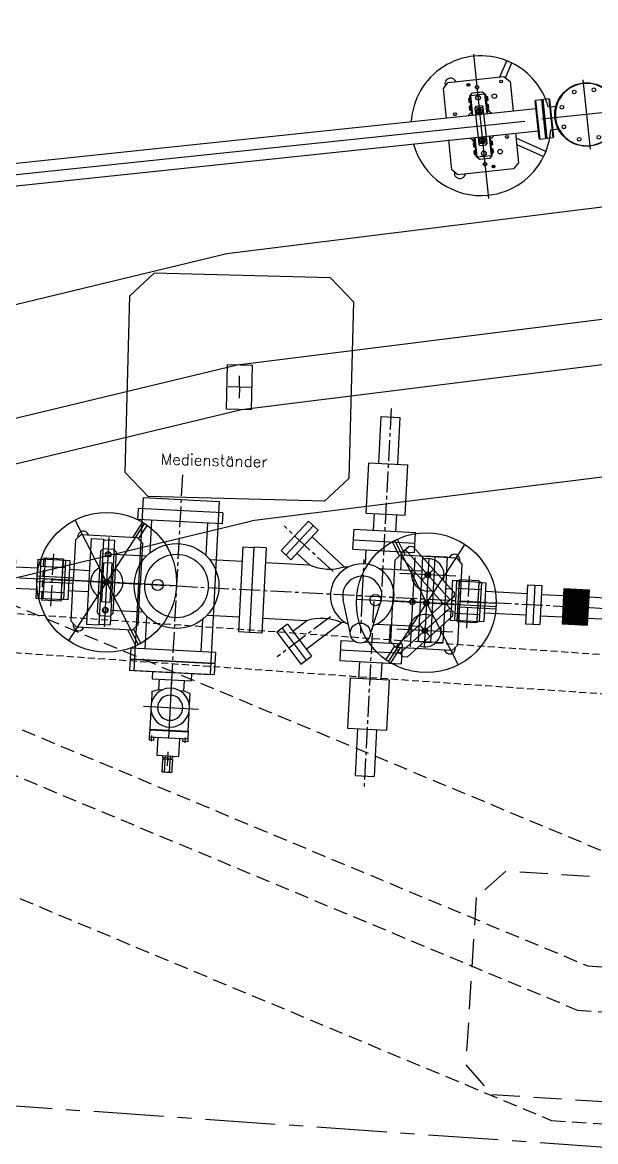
# Model space of a CAD drawing. Extents: x -50 to 48714, y -13211 to 6743.
# Drawn here: x 22679 to 23704, y -1306 to 696 of the extents above; entities that cross this region are included whole.
import ezdxf

# ---------------------------------------------------------------- set-up
doc = ezdxf.new("R2010")
doc.units = 0
doc.header["$LTSCALE"] = 50
for name, pattern in [('UE46_01$0$GESTRICHELT2', [0.375, 0.25, -0.125]), ('UE46_01$0$GESTRICHELTX2', [1.5, 1, -0.5]), ('UE46_01$0$MITTE', [2, 1.25, -0.25, 0.25, -0.25]), ('UE46_01$0$MITTE2', [1.125, 0.75, -0.125, 0.125, -0.125]), ('UE46_01$0$MITTEX2', [4, 2.5, -0.5, 0.5, -0.5]), ('UE46_01$0$VERDECKTX2', [0.75, 0.5, -0.25]), ('UE46_HMI$0$DASH_CENTER', [36, 24, -3, 6, -3]), ('UE46_HMI$0$PHANTOM', [2.5, 1.25, -0.25, 0.25, -0.25, 0.25, -0.25]), ('W_ASL63$0$MITTEX2', [4, 2.5, -0.5, 0.5, -0.5])]:
    doc.linetypes.add(name, pattern=pattern)
doc.layers.get('0').update_dxf_attribs({"linetype": 'CONTINUOUS'})
for name, color, linetype in [('UE46_01$0$BEMASZ', 2, 'CONTINUOUS'), ('UE46_01$0$DÜNN', 1, 'CONTINUOUS'), ('UE46_01$0$M_TRASSE', 7, 'UE46_01$0$VERDECKTX2'), ('UE46_01$0$MEDIEN_SAEULEN', 7, 'UE46_01$0$GESTRICHELTX2'), ('UE46_01$0$MITTE', 5, 'UE46_01$0$MITTEX2'), ('UE46_01$0$MITTE2', 5, 'UE46_01$0$MITTE2'), ('UE46_01$0$MITTEKLEIN', 5, 'UE46_01$0$MITTE2'), ('UE46_01$0$TEXT', 2, 'CONTINUOUS'), ('UE46_01$0$VERDECKT2', 7, 'UE46_01$0$GESTRICHELT2'), ('UE46_HMI$0$1', 7, 'CONTINUOUS'), ('UE46_HMI$0$MEDIENVERSORGUN', 40, 'CONTINUOUS'), ('W_ASL63$0$MITTEX2', 5, 'W_ASL63$0$MITTEX2')]:
    doc.layers.add(name, color=color, linetype=linetype)
doc.styles.add('UE46_01$0$STANDARD_H15', font='isocp.shx', dxfattribs={"height": 15})
doc.styles.add('UE46_HMI$0$STANDARD_H60', font='TXT.shx', dxfattribs={"height": 60})

# ---------------------------------------------------------------- blocks, each defined once
blk = doc.blocks.new('W_ASL63', base_point=(-9164.7, 2320.9))
at = {"layer": 'W_ASL63$0$MITTEX2'}
blk.add_line((5661.5, 1627.3), (30997.2, -144.3), dxfattribs=at)
blk = doc.blocks.new('UE46_HMI$0$SRS40_L___BLAT1')
at = {"layer": 'UE46_HMI$0$1', "color": 4, "linetype": 'UE46_HMI$0$DASH_CENTER'}
blk.add_line((6485.6, 639.1), (6512.8, 380.9), dxfattribs=at)
at = {"layer": 'UE46_HMI$0$1', "color": 7, "linetype": 'CONTINUOUS'}
for p, q in [((6545.4, 627.5), (6532.3, 598.2)), ((6542.7, 596.9), (6554.5, 623.4)), ((6545.4, 627.5), (6554.5, 623.4)), ((6431.8, 577.6), (6440.7, 588.6)), ((6440.7, 588.6), (6540.1, 599)), ((6475.1, 586.2), (6475.3, 584.2)), ((6479.1, 584.6), (6475.3, 584.2)), ((6475.3, 584.2), (6475.6, 581.9)), ((6540.1, 599), (6551.1, 590.1)), ((6551.1, 590.1), (6556.7, 537.4)), ((6437.4, 523.9), (6431.8, 577.6)), ((6479.4, 564.5), (6479.9, 565)), ((6483.1, 529.7), (6479.4, 564.5)), ((6479.9, 565), (6483.9, 570)), ((6480.4, 564.6), (6479.9, 565)), ((6506.3, 567.3), (6480.4, 564.6)), ((6480.4, 564.6), (6484.1, 529.8)), ((6483.9, 570), (6501.8, 571.9)), ((6501.8, 571.9), (6506.7, 567.8)), ((6506.3, 567.3), (6506.7, 567.8)), ((6509.9, 532.5), (6506.3, 567.3)), ((6506.7, 567.8), (6507.3, 567.4)), ((6507.3, 567.4), (6510.1, 540)), ((6510.3, 563.2), (6507.7, 562.9)), ((6511, 556.2), (6510.3, 563.2)), ((6510.5, 563), (6511.2, 556.5)), ((6477.8, 553), (6477.1, 559.5)), ((6479.9, 560), (6477.3, 559.7)), ((6477.3, 559.7), (6478.1, 552.8)), ((6478.1, 552.8), (6480.6, 553)), ((6479.3, 539.1), (6478.6, 545.5)), ((6481.3, 546.1), (6478.8, 545.8)), ((6478.8, 545.8), (6479.5, 538.8)), ((6490, 545.5), (6488.2, 543.3)), ((6488.2, 543.3), (6488.3, 542.3)), ((6503.2, 543.8), (6488.3, 542.3)), ((6488.3, 542.3), (6495, 478.6)), ((6500.9, 546.6), (6490, 545.5)), ((6503.1, 544.8), (6500.9, 546.6)), ((6503.2, 543.8), (6503.1, 544.8)), ((6509.9, 480.2), (6503.2, 543.8)), ((6508.5, 556), (6511, 556.2)), ((6511.7, 549.3), (6509.2, 549)), ((6509.9, 542), (6512.5, 542.3)), ((6512.5, 542.3), (6511.7, 549.3)), ((6512, 549), (6512.7, 542.6)), ((6479.5, 538.8), (6482.1, 539.1)), ((6494.7, 539.4), (6493.5, 536.8)), ((6493.5, 536.8), (6495.2, 534.5)), ((6497.5, 539.7), (6494.7, 539.4)), ((6495.2, 534.5), (6498, 534.8)), ((6499.2, 537.4), (6497.5, 539.7)), ((6498, 534.8), (6499.2, 537.4)), ((6510.1, 540), (6510.4, 538)), ((6510.4, 538), (6510.9, 532.6)), ((6447, 432.4), (6441.4, 486.1)), ((6488.2, 480.4), (6485.7, 480.2)), ((6487.8, 484.5), (6487.2, 489.9)), ((6488, 482.5), (6487.8, 484.5)), ((6490.9, 455.1), (6488, 482.5)), ((6488.2, 490), (6491.9, 455.2)), ((6500.1, 487.7), (6499, 485.1)), ((6499, 485.1), (6500.7, 482.7)), ((6502.9, 488), (6500.1, 487.7)), ((6500.7, 482.7), (6503.5, 483)), ((6504.6, 485.7), (6502.9, 488)), ((6503.5, 483), (6504.6, 485.7)), ((6517.8, 457.9), (6514.1, 492.7)), ((6515.1, 492.8), (6518.8, 458)), ((6518.6, 483.6), (6516.1, 483.4)), ((6519.4, 476.7), (6518.6, 483.6)), ((6518.9, 483.4), (6519.6, 476.9)), ((6560.8, 497.6), (6566.4, 444.9)), ((6615.3, 465), (6561.8, 488.8)), ((6486.2, 473.4), (6485.5, 479.9)), ((6485.7, 480.2), (6486.4, 473.2)), ((6486.4, 473.2), (6489, 473.5)), ((6487.6, 459.5), (6486.9, 466)), ((6489.7, 466.5), (6487.2, 466.2)), ((6487.2, 466.2), (6487.9, 459.3)), ((6509.9, 480.2), (6495, 478.6)), ((6495, 478.6), (6495.1, 477.6)), ((6495.1, 477.6), (6497.3, 475.9)), ((6497.3, 475.9), (6508.2, 477)), ((6508.2, 477), (6510, 479.2)), ((6510, 479.2), (6509.9, 480.2)), ((6516.8, 476.4), (6519.4, 476.7)), ((6520.1, 469.7), (6517.6, 469.4)), ((6518.3, 462.5), (6520.8, 462.7)), ((6520.8, 462.7), (6520.1, 469.7)), ((6520.4, 469.5), (6521, 463)), ((6563, 477.3), (6611.2, 455.8)), ((6615.3, 465), (6611.2, 455.8)), ((6487.9, 459.3), (6490.4, 459.6)), ((6491.5, 454.6), (6490.9, 455.1)), ((6491.9, 455.2), (6491.5, 454.6)), ((6496.4, 450.6), (6491.5, 454.6)), ((6491.9, 455.2), (6517.8, 457.9)), ((6514.3, 452.5), (6496.4, 450.6)), ((6518.3, 457.5), (6514.3, 452.5)), ((6518.3, 457.5), (6517.8, 457.9)), ((6518.8, 458), (6518.3, 457.5)), ((6522.8, 438.3), (6522.6, 440.4)), ((6566.4, 444.9), (6557.5, 433.9)), ((6458, 423.5), (6447, 432.4)), ((6557.5, 433.9), (6458, 423.5)), ((6519.1, 437.9), (6522.8, 438.3)), ((6523.1, 436.2), (6522.8, 438.3))]:
    blk.add_line(p, q, dxfattribs=at)
for centre, radius in [((6476.6, 584.2), 2.5), ((6491.9, 579.9), 3.2), ((6491.9, 579.9), 3.2), ((6535.1, 590.3), 2.5), ((6493.9, 561), 4.2), ((6493.9, 561), 4), ((6523.1, 564), 4), ((6496.4, 537.1), 5.5), ((6496.4, 537.1), 5), ((6452.6, 531.5), 2.5), ((6501.8, 485.4), 5.5), ((6501.8, 485.4), 5), ((6545.6, 491), 2.5), ((6504.3, 461.5), 4.2), ((6504.3, 461.5), 4), ((6533.5, 464.6), 4), ((6506.3, 442.6), 3.2), ((6506.3, 442.6), 3.2), ((6521.5, 438.2), 2.5)]:
    blk.add_circle(centre, radius, dxfattribs=at)
for centre, radius, start, end in [((6499.1, 511.2), 125, 68.2924, 176.7931), ((6499.1, 511.2), 125, 22.1409, 63.7076), ((6444.7, 586.1), 10, 96, -157.0152), ((6444.7, 586.1), 10, 22.814, 96), ((6510.3, 562.9), 0.25, 6, 96), ((6477.4, 559.5), 0.25, 96, -174), ((6478, 553), 0.25, -174, -84), ((6478.8, 545.6), 0.25, 96, -174), ((6511, 556.5), 0.25, -84, 6), ((6511.8, 549), 0.25, 6, 96), ((6512.4, 542.6), 0.25, -84, 6), ((6499.1, 511.2), 29, 124.8657, 142.3972), ((6479.5, 539.1), 0.25, -174, -84), ((6511.1, 537.6), 2.5, -26.9614, 112.2602), ((6499.1, 511.2), 29, 49.6028, 67.1343), ((6499.1, 511.2), 29, -130.3972, -112.8657), ((6487.1, 484.8), 2.5, 153.0386, -67.7398), ((6499.1, 511.2), 29, -55.1343, -37.6028), ((6518.7, 483.4), 0.25, 6, 96), ((6499.1, 511.2), 125, -21.7076, -10.1409), ((6499.1, 511.2), 125, -164.7931, -84), ((6485.7, 479.9), 0.25, 96, -174), ((6486.4, 473.5), 0.25, -174, -84), ((6487.2, 466), 0.25, 96, -174), ((6519.3, 476.9), 0.25, -84, 6), ((6520.1, 469.5), 0.25, 6, 96), ((6520.8, 463), 0.25, -84, 6), ((6487.9, 459.5), 0.25, -174, -84), ((6499.1, 511.2), 125, -84, -26.2924), ((6461.5, 426.7), 10, 169.0152, -10.814)]:
    blk.add_arc(centre, radius, start, end, dxfattribs=at)
at = {"layer": 'UE46_HMI$0$1', "color": 4, "linetype": 'UE46_HMI$0$PHANTOM'}
for start, end in [(15.2069, 22.1409), (-10.1409, -3.2069)]:
    blk.add_arc((6499.1, 511.2), 125, start, end, dxfattribs=at)
blk = doc.blocks.new('UE46_HMI$0$KREUZSTUECK_CF1')
at = {"layer": 'UE46_HMI$0$1', "color": 4, "linetype": 'UE46_HMI$0$DASH_CENTER'}
for p, q in [((6681.5, 593.2), (6694.6, 469)), ((6771.2, 539.8), (6608.1, 522.7))]:
    blk.add_line(p, q, dxfattribs=at)
at = {"layer": 'UE46_HMI$0$1', "color": 7, "linetype": 'CONTINUOUS'}
for p, q in [((6748.1, 572.4), (6747.2, 571.3)), ((6754.2, 504.1), (6747.2, 571.3)), ((6758.2, 573.4), (6748.1, 572.4)), ((6748.1, 572.4), (6755.3, 503.2)), ((6759, 573.5), (6758.2, 573.4)), ((6758.2, 573.4), (6758.2, 573.4)), ((6766.3, 504.4), (6759, 573.5)), ((6759, 573.5), (6760.1, 572.6)), ((6760.1, 572.6), (6767.2, 505.5)), ((6608.9, 556.7), (6609.8, 557.8)), ((6616, 489.6), (6608.9, 556.7)), ((6609.8, 557.8), (6610.6, 557.9)), ((6609.8, 557.8), (6617.1, 488.7)), ((6620.8, 559), (6610.6, 557.9)), ((6610.6, 557.9), (6610.6, 557.9)), ((6621.9, 558.1), (6620.8, 559)), ((6628, 489.9), (6620.8, 559)), ((6621.9, 558.1), (6628.9, 491)), ((6633.1, 545.4), (6623.3, 544.4)), ((6645.9, 546.8), (6641.3, 546.3)), ((6730.6, 555.7), (6726, 555.2)), ((6748.6, 557.6), (6738.8, 556.5)), ((6627.5, 504.6), (6637.3, 505.7)), ((6645.5, 506.5), (6650.1, 507)), ((6730.2, 515.4), (6734.8, 515.9)), ((6743, 516.8), (6752.8, 517.8)), ((6754.2, 504.1), (6755.3, 503.2)), ((6755.3, 503.2), (6765.5, 504.3)), ((6765.5, 504.3), (6766.3, 504.4)), ((6765.5, 504.3), (6765.5, 504.3)), ((6767.2, 505.5), (6766.3, 504.4)), ((6616, 489.6), (6617.1, 488.7)), ((6617.1, 488.7), (6617.9, 488.8)), ((6617.9, 488.8), (6628, 489.9)), ((6617.9, 488.8), (6617.9, 488.8)), ((6628, 489.9), (6628.9, 491))]:
    blk.add_line(p, q, dxfattribs=at)
for centre, radius in [((6688, 531.1), 56.8), ((6666, 571.6), 3.3), ((6701.1, 575.3), 3.3), ((6643.8, 544.2), 3.3), ((6728.6, 553.1), 3.3), ((6732.2, 518), 3.3), ((6647.5, 509.1), 3.3), ((6674.9, 486.9), 3.3), ((6710, 490.6), 3.3)]:
    blk.add_circle(centre, radius, dxfattribs=at)
for start, end in [(-173.2292, -174.7708), (-174.7708, -173.2292)]:
    blk.add_arc((6688, 531.1), 55.8, start, end, dxfattribs=at)
blk = doc.blocks.new('UE46_HMI$0$ROHR4')
at = {"layer": 'UE46_HMI$0$1', "color": 7, "linetype": 'CONTINUOUS'}
for p, q in [((5383.1, 414.1), (6597.4, 541.7)), ((6596.9, 556.5), (6596, 555.4)), ((6603.1, 488.2), (6596, 555.4)), ((6607, 557.5), (6596.9, 556.5)), ((6596.9, 556.5), (6604.2, 487.3)), ((6607.8, 557.6), (6607, 557.5)), ((6607, 557.5), (6607, 557.5)), ((6615.1, 488.5), (6607.8, 557.6)), ((6608.9, 556.7), (6607.8, 557.6)), ((6608.9, 556.7), (6616, 489.6)), ((5387.3, 374.3), (6601.6, 501.9)), ((6603.1, 488.2), (6604.2, 487.3)), ((6604.2, 487.3), (6614.3, 488.4)), ((6615.1, 488.5), (6614.3, 488.4)), ((6614.3, 488.4), (6614.3, 488.4)), ((6616, 489.6), (6615.1, 488.5)), ((5369.6, 427.5), (5368.8, 426.4)), ((5375.8, 359.3), (5368.8, 426.4)), ((5379.8, 428.6), (5369.6, 427.5)), ((5369.6, 427.5), (5376.9, 358.4)), ((5380.6, 428.6), (5379.8, 428.5)), ((5379.8, 428.6), (5379.8, 428.5)), ((5381.7, 427.7), (5380.6, 428.6)), ((5387.9, 359.5), (5380.6, 428.6)), ((5381.7, 427.7), (5388.7, 360.6)), ((5388.7, 360.6), (5387.9, 359.5)), ((5375.8, 359.3), (5376.9, 358.4)), ((5376.9, 358.4), (5387.1, 359.4)), ((5387.9, 359.5), (5387.1, 359.4)), ((5387.1, 359.4), (5387.1, 359.4))]:
    blk.add_line(p, q, dxfattribs=at)
at = {"layer": 'UE46_HMI$0$1', "color": 4, "linetype": 'UE46_HMI$0$DASH_CENTER'}
blk.add_line((5384.2, 394.1), (6600.5, 521.9), dxfattribs=at)
blk = doc.blocks.new('UE46_HMI')
at = {"layer": 'UE46_HMI$0$MEDIENVERSORGUN'}
for p, q in [((6044.3, 282.4), (9357.1, 695.8)), ((6063.1, 83.3), (9394.6, 499.4)), ((6070.6, 3.6), (9409.6, 420.8)), ((3511.3, -327.6), (6044.3, 282.4)), ((5914.3, 247.6), (5871.2, 206.8)), ((6230.2, 239.1), (5914.3, 247.6)), ((9447.1, 224.3), (6089.5, -195.5)), ((6230.2, 239.1), (6271.1, 196)), ((5862.7, -109.1), (5871.2, 206.8)), ((6271.1, 196), (6262.6, -119.9)), ((3530.1, -526.7), (6063.1, 83.3)), ((6043.8, 4.1), (6046, 84)), ((6046, 84), (6090, 82.9)), ((6090, 82.9), (6087.8, 2.9)), ((6066.9, 43.5), (6067.4, 63.5)), ((6066.9, 43.5), (6046.9, 44)), ((6066.9, 43.5), (6066.3, 23.5)), ((6088.9, 42.9), (6066.9, 43.5)), ((3537.6, -606.4), (6070.6, 3.6)), ((6087.8, 2.9), (6043.8, 4.1)), ((5862.7, -109.1), (5903.6, -152.2)), ((6219.5, -160.7), (6262.6, -119.9)), ((6219.5, -160.7), (5903.6, -152.2)), ((3556.5, -805.5), (6089.5, -195.5))]:
    blk.add_line(p, q, dxfattribs=at)
for name in ['UE46_HMI$0$SRS40_L___BLAT1', 'UE46_HMI$0$KREUZSTUECK_CF1', 'UE46_HMI$0$ROHR4']:
    blk.add_blockref(name, (0, -0.1))
at = {"layer": 'UE46_HMI$0$MEDIENVERSORGUN', "insert": (5926.6, -74.9), "char_height": 20, "width": 264.745, "attachment_point": 1, "rotation": 358.4597, "style": 'UE46_HMI$0$STANDARD_H60'}
blk.add_mtext('{Medienständer}', dxfattribs=at)
blk = doc.blocks.new('UE46_01$0$F_CF35')
for p, q in [((0, 34.7), (0, -34.7)), ((0, 34.7), (12.7, 34.7)), ((12.7, 34.7), (12.7, -34.7)), ((0, -34.7), (12.7, -34.7))]:
    blk.add_line(p, q)
blk = doc.blocks.new('UE46_01$0$R1003570')
for p, q in [((0, -76.5), (0, 76.5)), ((22.2, 76.5), (0, 76.5)), ((22.2, -76.5), (22.2, 76.5)), ((22.2, -76.5), (22.2, 76.5)), ((22.2, 19), (57.3, 19)), ((22.2, -19.1), (57.3, -19.1)), ((22.2, -76.5), (0, -76.5))]:
    blk.add_line(p, q)
at = {"rotation": 1.20703447237247e-11}
blk.add_blockref('UE46_01$0$F_CF35', (57.3, 0), dxfattribs=at)
blk = doc.blocks.new('UE46_01$0$V_DN40_O')
for p, q in [((-5, 22.5), (40, 22.5)), ((0, 38), (35, 38)), ((0, 38), (0, 35)), ((35, 38), (35, 35)), ((-5, -22.5), (40, -22.5)), ((0, -35), (0, -38)), ((35, -38), (0, -38)), ((35, -35), (35, -38))]:
    blk.add_line(p, q)
blk.add_lwpolyline([(-5, 35), (-5, -35), (40, -35), (40, 35)], close=True)
at = {"layer": 'UE46_01$0$MITTEKLEIN'}
blk.add_line((17.5, -48), (17.5, 48), dxfattribs=at)
at = {"layer": 'UE46_01$0$VERDECKT2'}
for p, q in [((0, 35), (0, -35)), ((35, 35), (35, -35))]:
    blk.add_line(p, q, dxfattribs=at)
blk = doc.blocks.new('UE46_01$0$SRS150_F_O')
at = {"ltscale": 5}
for p, q in [((-5, 124.9), (-5, 60)), ((5, 125), (5, 60)), ((-5, 102.3), (-5, 91.1)), ((5, 103.1), (5, 90.4)), ((-21, 48.8), (-98.8, -29)), ((-21, 48.8), (-98.8, -29)), ((-73, 60), (-83, 50)), ((-83, -50), (-83, 50)), ((-73, 60), (0, 60)), ((-21, 48.8), (-13.9, 48.8)), ((-13.9, 48.8), (-1.2, 36.1)), ((73, 60), (0, 60)), ((13.9, 48.8), (1.2, 36.1)), ((21, 48.8), (13.9, 48.8)), ((21, 48.8), (98.8, -29)), ((21, 48.8), (98.8, -29)), ((83, 50), (73, 60)), ((83, 50), (83, -50)), ((-1.2, 29), (-79, -48.8)), ((-1.2, 29), (-1.2, 36.1)), ((1.2, 29), (1.2, 36.1)), ((1.2, 29), (79, -48.8)), ((-98.8, -29), (-98.8, -36.1)), ((-98.8, -36.1), (-86.1, -48.8)), ((98.8, -36.1), (86.1, -48.8)), ((98.8, -29), (98.8, -36.1)), ((-110.8, -58.2), (-83, -42.1)), ((-105.7, -66.8), (-80.7, -52.3)), ((-79, -48.8), (-86.1, -48.8)), ((-83, -50), (-73, -60)), ((-73, -60), (0, -60)), ((73, -60), (0, -60)), ((73, -60), (83, -50)), ((79, -48.8), (86.1, -48.8)), ((105.8, -66.8), (80.7, -52.3)), ((110.7, -58.1), (83, -42.1))]:
    blk.add_line(p, q, dxfattribs=at)
for centre, radius in [((0, 0), 125), ((-50, 0), 5), ((0, 0), 5), ((50, 0), 5), ((0, -25), 5), ((0, -91.1), 10)]:
    blk.add_circle(centre, radius, dxfattribs=at)
for centre, start, end in [((-79.2, 46), 78.5217, 247.4088), ((79.2, 46), 292.5912, 101.4783)]:
    blk.add_arc(centre, 10, start, end, dxfattribs=at)
at = {"layer": 'UE46_01$0$BEMASZ', "ltscale": 5}
blk.add_line((-97.7, -37.1), (-87.1, -47.7), dxfattribs=at)
at = {"layer": 'UE46_01$0$BEMASZ', "color": 7, "linetype": 'CONTINUOUS', "ltscale": 5}
for centre, start, end in [((-50, 0), 73.8657, 196.1343), ((50, 0), 343.8657, 106.1343), ((-50, 0), 253.8657, 16.1343), ((50, 0), 163.8657, 286.1343)]:
    blk.add_arc(centre, 29, start, end, dxfattribs=at)
at = {"layer": 'UE46_01$0$DÜNN', "ltscale": 5}
for centre, start, end in [((-50, 0), 67.9685, 12.5311), ((0, 0), 67.9685, 12.5311), ((50, 0), 167.4689, 112.0315), ((0, -25), 67.9685, 12.5311)]:
    blk.add_arc(centre, 4, start, end, dxfattribs=at)
at = {"layer": 'UE46_01$0$MITTE', "linetype": 'UE46_01$0$MITTE', "ltscale": 5}
for p, q in [((0, -125), (0, 125)), ((-108.5, 63), (108, -62)), ((108.5, 63), (-108, -62)), ((0, 0), (0, 61)), ((-92.4, -42.4), (-7.6, 42.4)), ((-50, 50), (-50, -50)), ((0, 50), (0, -50)), ((92.4, -42.4), (7.6, 42.4)), ((50, 50), (50, -50)), ((-40.1, -9.9), (-59.9, 9.9)), ((-41.2, -8.8), (-58.8, 8.8)), ((0, 0), (0, -61)), ((40.1, -9.9), (59.9, 9.9)), ((41.2, -8.8), (58.8, 8.8)), ((-80, 0), (80, 0)), ((33, 0), (80, 0)), ((-80, -25), (80, -25))]:
    blk.add_line(p, q, dxfattribs=at)
blk = doc.blocks.new('UE46_01$0$CF35_150')
for p, q in [((0, 34.7), (12.7, 34.7)), ((0, 34.7), (0, -34.7)), ((12.7, 34.7), (12.7, -34.7)), ((52.5, 31.6), (97.5, 31.6)), ((52.5, 31.6), (52.5, -31.6)), ((53.8, 31.6), (53.8, -31.6)), ((55.3, 31.6), (55.3, -31.6)), ((56.7, 31.6), (56.7, -31.6)), ((58.1, 31.6), (58.1, -31.6)), ((59.5, 31.6), (59.5, -31.6)), ((60.9, 31.6), (60.9, -31.6)), ((62.3, 31.6), (62.3, -31.6)), ((63.7, 31.6), (63.7, -31.6)), ((65.1, 31.6), (65.1, -31.6)), ((66.5, 31.6), (66.5, -31.6)), ((68, 31.6), (68, -31.6)), ((69.4, 31.6), (69.4, -31.6)), ((70.8, 31.6), (70.8, -31.6)), ((72.2, 31.6), (72.2, -31.6)), ((73.6, 31.6), (73.6, -31.6)), ((75, 31.6), (75, -31.6)), ((76.4, 31.6), (76.4, -31.6)), ((77.8, 31.6), (77.8, -31.6)), ((79.2, 31.6), (79.2, -31.6)), ((80.6, 31.6), (80.6, -31.6)), ((82, 31.6), (82, -31.6)), ((83.5, 31.6), (83.5, -31.6)), ((84.9, 31.6), (84.9, -31.6)), ((86.3, 31.6), (86.3, -31.6)), ((87.7, 31.6), (87.7, -31.6)), ((89.1, 31.6), (89.1, -31.6)), ((90.5, 31.6), (90.5, -31.6)), ((91.9, 31.6), (91.9, -31.6)), ((93.3, 31.6), (93.3, -31.6)), ((94.7, 31.6), (94.7, -31.6)), ((96.2, 31.6), (96.2, -31.6)), ((97.5, 31.6), (97.5, -31.6)), ((137.3, 34.7), (137.3, -34.7)), ((137.3, 34.7), (150, 34.7)), ((150, 34.7), (150, -34.7)), ((12.7, 19.1), (52.5, 19.1)), ((97.5, 19.1), (137.3, 19.1)), ((12.7, -19.1), (52.5, -19.1)), ((97.5, -19.1), (137.3, -19.1)), ((0, -34.7), (12.7, -34.7)), ((52.5, -31.6), (97.5, -31.6)), ((137.3, -34.7), (150, -34.7))]:
    blk.add_line(p, q)
at = {"layer": 'UE46_01$0$TEXT', "style": 'UE46_01$0$STANDARD_H15', "flags": 1}
for tag, p in [('ID', (1.2, -200.2)), ('BEZ', (1.2, -228.7)), ('KURZBEZ', (1.2, -257.2)), ('SPARTE', (1.2, -285.7)), ('FIRMA', (1.2, -314.2)), ('TYP', (1.2, -342.7)), ('PREIS', (1.2, -371.2)), ('AUSSCHR', (1.2, -399.7)), ('BEST', (1.2, -428.2)), ('LIEFER', (1.2, -456.7)), ('STATUS', (1.2, -485.2)), ('BEMERK', (1.2, -513.7))]:
    blk.add_attdef(tag, p, '', height=15, dxfattribs=at)
blk = doc.blocks.new('UE46_01$0$SRS150_L_O')
at = {"ltscale": 5}
for p, q in [((-5, 124.9), (-5, 60)), ((5, 125), (5, 60)), ((-5, 102.3), (-5, 91.1)), ((5, 103.1), (5, 90.4)), ((-73, 60), (-83, 50)), ((-83, -50), (-83, 50)), ((-73, 60), (0, 60)), ((73, 60), (0, 60)), ((83, 50), (73, 60)), ((83, 50), (83, -50)), ((-55, 14), (-60, 9)), ((-60, 9), (-60, -9)), ((55, 14), (-55, 14)), ((55, 14), (-55, 14)), ((35, 7.5), (-35, 7.5)), ((-35, 7.5), (-35, -7.5)), ((35, 7.5), (35, -7.5)), ((55, 14), (60, 9)), ((60, 9), (60, -9)), ((-55, -14), (-60, -9)), ((55, -14), (-55, -14)), ((55, -14), (-55, -14)), ((35, -7.5), (-35, -7.5)), ((55, -14), (60, -9)), ((-110.8, -58.2), (-83, -42.1)), ((-105.7, -66.8), (-80.7, -52.3)), ((-83, -50), (-73, -60)), ((-73, -60), (0, -60)), ((73, -60), (0, -60)), ((73, -60), (83, -50)), ((105.8, -66.8), (80.7, -52.3)), ((110.7, -58.1), (83, -42.1))]:
    blk.add_line(p, q, dxfattribs=at)
for centre, radius in [((0, 0), 125), ((-50, 0), 5), ((0, 0), 5), ((50, 0), 5), ((0, -91.1), 10)]:
    blk.add_circle(centre, radius, dxfattribs=at)
for centre, start, end in [((-79.2, 46), 78.5217, 247.4088), ((79.2, 46), 292.5912, 101.4783)]:
    blk.add_arc(centre, 10, start, end, dxfattribs=at)
at = {"layer": 'UE46_01$0$BEMASZ', "ltscale": 5}
blk.add_line((-60, 7.5), (-60, -7.5), dxfattribs=at)
at = {"layer": 'UE46_01$0$BEMASZ', "color": 7, "linetype": 'CONTINUOUS', "ltscale": 5}
for start, end in [(28.8657, 151.1343), (208.8657, 331.1343)]:
    blk.add_arc((0, 0), 29, start, end, dxfattribs=at)
at = {"layer": 'UE46_01$0$DÜNN', "ltscale": 5}
for centre, start, end in [((-50, 0), 67.9685, 12.5311), ((0, 0), 67.9685, 12.5311), ((50, 0), 167.4689, 112.0315)]:
    blk.add_arc(centre, 4, start, end, dxfattribs=at)
at = {"layer": 'UE46_01$0$MITTE', "linetype": 'UE46_01$0$MITTE', "ltscale": 5}
for p, q in [((0, -125), (0, 125)), ((-108.5, 63), (108, -62)), ((108.5, 63), (-108, -62)), ((0, 0), (0, 61)), ((0, -14), (0, 14)), ((0, -12.5), (0, 12.5)), ((0, 0), (0, -61)), ((-80, 0), (80, 0)), ((33, 0), (80, 0))]:
    blk.add_line(p, q, dxfattribs=at)
blk = doc.blocks.new('UE46_01$0$EV_38ER_SEITL2')
for p, q in [((299.5, 293.6), (299.5, 300.3)), ((315.1, 301.6), (301.7, 301.6)), ((304, 293.6), (304, 300.3)), ((312.9, 293.6), (312.9, 300.3)), ((317.3, 293.6), (317.3, 300.3)), ((299.5, 277.7), (299.5, 293.6)), ((304, 277.7), (304, 293.6)), ((312.9, 277.7), (312.9, 293.6)), ((317.3, 277.7), (317.3, 293.6)), ((288.9, 271.8), (327.9, 271.8)), ((288.9, 239.8), (288.9, 271.8)), ((299.5, 277.7), (317.3, 277.7)), ((299.5, 271.8), (299.5, 275.5)), ((299.5, 275.5), (317.3, 275.5)), ((301.7, 277.7), (301.7, 275.5)), ((304, 271.8), (304, 275.5)), ((312.9, 271.8), (312.9, 275.5)), ((315.1, 277.7), (315.1, 275.5)), ((317.3, 271.8), (317.3, 275.5)), ((327.9, 239.8), (327.9, 271.8)), ((273.9, 239.8), (273.9, 244.8)), ((273.9, 244.8), (282.4, 244.8)), ((282.4, 244.8), (282.4, 239.8)), ((334.4, 244.8), (334.4, 239.8)), ((342.9, 244.8), (334.4, 244.8)), ((342.9, 239.8), (342.9, 244.8)), ((273.9, 239.8), (342.9, 239.8)), ((273.9, 226.8), (273.9, 239.8)), ((273.9, 226.8), (342.9, 226.8)), ((274.4, 192.8), (274.4, 226.1)), ((274.4, 226.1), (342.4, 226.1)), ((342.4, 192.8), (342.4, 226.1)), ((342.9, 226.8), (342.9, 239.8)), ((274.4, 158.1), (274.4, 178.4)), ((342.4, 158.1), (342.4, 178.4)), ((274.4, 158.1), (285.9, 154.2)), ((285.9, 154.2), (293.5, 154.2)), ((285.9, 135.6), (285.9, 154.2)), ((323.3, 154.2), (330.9, 154.2)), ((342.4, 158.1), (330.9, 154.2)), ((330.9, 135.6), (330.9, 154.2)), ((273.7, 135.6), (343.2, 135.6)), ((273.7, 122.6), (273.7, 135.6)), ((273.7, 122.6), (343.2, 122.6)), ((343.2, 122.6), (343.2, 135.6))]:
    blk.add_line(p, q)
for radius in [34.8, 22.5]:
    blk.add_circle((308.4, 185.6), radius)
for centre, radius, start, end in [((301.7, 299), 2.57, 30, 150), ((308.4, 293.3), 8.35, 57.7958, 122.2042), ((315.1, 299), 2.57, 30, 150), ((274.9, 226.9), 0.942, 187.7958, 242.6136), ((342, 226.9), 0.942, 297.3864, 352.2042)]:
    blk.add_arc(centre, radius, start, end)
at = {"layer": 'UE46_01$0$MITTE'}
for p, q in [((308.4, 114.9), (308.4, 312.3)), ((260.5, 185.6), (358.9, 185.6))]:
    blk.add_line(p, q, dxfattribs=at)
at = {"layer": 'UE46_01$0$MITTEKLEIN'}
for p, q in [((278.2, 247.2), (278.2, 237.2)), ((338.7, 247.2), (338.7, 237.2))]:
    blk.add_line(p, q, dxfattribs=at)
blk = doc.blocks.new('UE46_01$0$GEV_35_S2')
blk.add_blockref('UE46_01$0$EV_38ER_SEITL2', (-308.4, -122.6))
blk = doc.blocks.new('UE46_01$0$VAR_S_O')
for p, q in [((-68.2, 155), (-68.2, -155)), ((-68.2, 155), (68.2, 155)), ((68.2, 155), (68.2, -155)), ((-68.2, -155), (68.2, -155))]:
    blk.add_line(p, q)
blk.add_circle((0, 0), 56.8)
at = {"layer": 'UE46_01$0$MITTEKLEIN'}
blk.add_line((0, 198.8), (0, -202.8), dxfattribs=at)
blk = doc.blocks.new('UE46_01$0$WAU_OR_O')
for p, q in [((215, 322), (249, 322)), ((215, 238), (215, 322)), ((249, 238), (249, 322)), ((197, 238), (267, 238)), ((197, 148), (197, 238)), ((267, 148), (267, 238)), ((197, 148), (267, 148)), ((212, 118), (212, 148)), ((252, 118), (252, 148)), ((48.6, 73), (94.8, 128.2)), ((57.7, 65.3), (104, 120.5)), ((94.8, 128.2), (113.2, 112.8)), ((66.9, 57.6), (113.2, 112.8)), ((102.9, 100.5), (163.1, 50)), ((177, 118), (287, 118)), ((177, 82), (177, 118)), ((287, 82), (287, 118)), ((177, 99), (287, 99)), ((177, 82), (287, 82)), ((200, 82), (200, 57)), ((264, 82), (264, 50)), ((22, 76.5), (0, 76.5)), ((0, 76.5), (0, -76.5)), ((22, 76.5), (22, -76.5)), ((66.9, 57.6), (48.6, 73)), ((77.2, 69.9), (100.9, 50)), ((346, 76.5), (302, 76.5)), ((302, 76.5), (302, 50)), ((324, 76.5), (324, -76.5)), ((346, 76.5), (346, -76.5)), ((22, 50), (100.9, 50)), ((163.1, 50), (170.6, 50)), ((225.4, 50), (302, 50)), ((302, 50), (302, -76.5)), ((358, 36), (370, 36)), ((358, 20), (358, 36)), ((370, -36), (370, 36)), ((358, 20), (346, 20)), ((358, 20), (358, -20)), ((180, -67), (164.2, -9.2)), ((216, -67), (231.8, -9.2)), ((358, -20), (346, -20)), ((358, -36), (358, -20)), ((370, -36), (358, -36)), ((100.9, -50), (22, -50)), ((66.9, -57.6), (48.6, -73)), ((66.9, -57.6), (113.2, -112.8)), ((77.2, -69.9), (100.9, -50)), ((102.9, -100.5), (163.1, -50)), ((170.6, -50), (163.1, -50)), ((302, -50), (225.4, -50)), ((251, -82), (251, -50)), ((22, -76.5), (0, -76.5)), ((48.6, -73), (94.8, -128.2)), ((57.7, -65.3), (104, -120.5)), ((346, -76.5), (302, -76.5)), ((164, -82), (164, -118)), ((164, -82), (188.1, -82)), ((164, -99), (274, -99)), ((207.9, -82), (274, -82)), ((274, -82), (274, -118)), ((94.8, -128.2), (113.2, -112.8)), ((164, -118), (274, -118)), ((199, -118), (199, -148)), ((239, -118), (239, -148)), ((184, -148), (254, -148)), ((184, -148), (184, -238)), ((254, -148), (254, -238)), ((184, -238), (254, -238)), ((202, -238), (202, -322)), ((236, -238), (236, -322)), ((202, -322), (236, -322))]:
    blk.add_line(p, q)
blk.add_circle((198, -67), 18)
for centre, radius, start, end in [((132, 129.9), 85.7, 248.7244, 291.2756), ((198, 0), 57, 292.6216, 247.3784), ((198, 0), 35, 344.7397, 195.2603), ((132, -129.9), 85.7, 68.7244, 111.2756)]:
    blk.add_arc(centre, radius, start, end)
at = {"layer": 'UE46_01$0$MITTEKLEIN'}
for p, q in [((232, 336.8), (232, 0)), ((143.4, 40.5), (51.8, 117.3)), ((198, 0), (198, 65)), ((198, 0), (198, -67)), ((219, -9.5), (219, -346.3)), ((143.4, -40.5), (51.8, -117.3))]:
    blk.add_line(p, q, dxfattribs=at)
blk = doc.blocks.new('UE46_01$0$F_CF100')
for p, q in [((0, 75.8), (19.8, 75.8)), ((0, 75.8), (0, -75.8)), ((19.8, 75.8), (19.8, -75.8)), ((0, -75.8), (19.8, -75.8))]:
    blk.add_line(p, q)
blk = doc.blocks.new('UE46_01$0$K_100_6')
for p, q in [((84.9, 58), (84.9, 115.1)), ((184.9, 58), (184.9, 115.1)), ((76.9, 50), (19.8, 50)), ((249.9, 50), (192.9, 50)), ((76.9, -50), (19.8, -50)), ((84.9, -115.1), (84.9, -58)), ((184.9, -115.1), (184.9, -58)), ((249.9, -50), (192.9, -50))]:
    blk.add_line(p, q)
blk.add_circle((134.9, 0), 75.8)
for centre, start, end in [((76.9, 58), 270, 277.8724), ((76.9, 58), 352.1276, 0), ((192.9, 58), 180, 187.8724), ((192.9, 58), 262.1276, 270), ((76.9, -58), 82.1276, 90), ((76.9, -58), 0, 7.8724), ((192.9, -58), 172.1276, 180), ((192.9, -58), 90, 97.8724)]:
    blk.add_arc(centre, 8, start, end)
at = {"rotation": 270}
for p in [(134.9, 134.9), (134.9, -115.1)]:
    blk.add_blockref('UE46_01$0$F_CF100', p, dxfattribs=at)
for p in [(0, 0), (249.9, 0)]:
    blk.add_blockref('UE46_01$0$F_CF100', p)
at = {"layer": 'UE46_01$0$TEXT', "style": 'UE46_01$0$STANDARD_H15', "flags": 1}
for tag, p in [('ID', (17.3, -223.4)), ('BEZ', (17.3, -251.9)), ('KURZBEZ', (17.3, -280.4)), ('SPARTE', (17.3, -308.9)), ('FIRMA', (17.3, -337.4)), ('TYP', (17.3, -365.9)), ('PREIS', (17.3, -394.4)), ('AUSSCHR', (17.3, -422.9)), ('BEST', (17.3, -451.4)), ('LIEFER', (17.3, -479.9)), ('STATUS', (17.3, -508.4)), ('BEMERK', (17.3, -536.9))]:
    blk.add_attdef(tag, p, '', height=15, dxfattribs=at)
blk = doc.blocks.new('UE46_01$0$M_SAEULE')
at = {"layer": 'UE46_01$0$MEDIEN_SAEULEN'}
blk.add_lwpolyline([(-200, 150), (-200, -150), (-150, -200), (150, -200), (200, -150), (200, 150), (150, 200), (-150, 200)], close=True, dxfattribs=at)
blk = doc.blocks.new('UE46_01')
for p, q in [((23581.8, -325.9), (23507.3, -322)), ((23505.3, -360.1), (23579.8, -363.9))]:
    blk.add_line(p, q)
at = {"layer": 'UE46_01$0$M_TRASSE'}
for p, q in [((22305.4, -197.1), (22213, -418.6)), ((22305.4, -197.1), (23736.5, -794.3)), ((22228.4, -381.7), (23690.1, -991.7)), ((22120.5, -640.1), (22213, -418.6)), ((22197.6, -455.5), (23671.5, -1070.6)), ((22120.5, -640.1), (23625.1, -1268)), ((23736.5, -794.3), (26655.4, -988.4)), ((23690.1, -991.7), (26641.2, -1187.9)), ((26655.4, -988.4), (28979, -1164.5)), ((23671.5, -1070.6), (26635.6, -1267.7)), ((28979, -1164.5), (31559.7, -1239)), ((26641.2, -1187.9), (28968.6, -1364.3)), ((31559.7, -1239), (32106.1, -1263)), ((23625.1, -1268), (26621.4, -1467.2)), ((26635.6, -1267.7), (28964.4, -1444.2)), ((32106.1, -1263), (32095.6, -1502.7)), ((28968.6, -1364.3), (31552.4, -1438.9)), ((31552.4, -1438.9), (32097.3, -1462.8)), ((28964.4, -1444.2), (31549.5, -1518.8)), ((26621.4, -1467.2), (28953.9, -1644)), ((31549.5, -1518.8), (32093.8, -1542.7)), ((32085.1, -1742.5), (32095.6, -1502.7)), ((28953.9, -1644), (31542.3, -1718.7)), ((31542.3, -1718.7), (32085.1, -1742.5))]:
    blk.add_line(p, q, dxfattribs=at)
at = {"layer": 'UE46_01$0$MITTE2'}
blk.add_line((17000, 0), (24240.1, -379.4), dxfattribs=at)
at = {"layer": 'UE46_01$0$VERDECKT2'}
for p, q in [((17002.4, 34.9), (25980.5, -592.9)), ((16997.6, -34.9), (25975.6, -662.7))]:
    blk.add_line(p, q, dxfattribs=at)
for name, p, rotation in [('UE46_01$0$WAU_OR_O', (23089.1, -319.1), 356.9999999999944), ('UE46_01$0$VAR_S_O', (22954.5, -312.1), 356.9687107601474), ('UE46_01$0$SRS150_L_O', (22829.7, -305.5), 86.99999999992234), ('UE46_01$0$K_100_6', (22819.8, -305), 356.9999999999944), ('UE46_01$0$SRS150_F_O', (23401.4, -342.1), 266.9999999999224), ('UE46_01$0$R1003570', (22819.8, -305), 176.9999999999771), ('UE46_01$0$CF35_150', (22567.7, -291.8), 357.0000000000007), ('UE46_01$0$V_DN40_O', (22714.9, -299.5), 357.0000000000235), ('UE46_01$0$V_DN40_O', (23458.6, -338.5), 357.0000000000235), ('UE46_01$0$F_CF35', (23493.6, -340.3), 357.0000000000007), ('UE46_01$0$F_CF35', (23580.8, -344.9), 357.0000000000007), ('UE46_01$0$CF35_150', (23593.5, -345.5), 357.0000000000007)]:
    blk.add_blockref(name, p, dxfattribs=dict(rotation=rotation))
at = {"xscale": -1}
for name, p, rotation in [('UE46_01$0$F_CF100', (22947.4, -446.7), 87.00000000000024), ('UE46_01$0$GEV_35_S2', (22946.4, -466.9), 177.0000000000074)]:
    blk.add_blockref(name, p, dxfattribs=dict(at, rotation=rotation))
at = {"layer": 'UE46_01$0$MEDIEN_SAEULEN', "rotation": 176.4257905147617}
blk.add_blockref('UE46_01$0$M_SAEULE', (23680.8, -1031.2), dxfattribs=at)

msp = doc.modelspace()

# ---------------------------------------------------------------- block references
for name, p in [('W_ASL63', (0, 0)), ('UE46_HMI', (17000, 0)), ('UE46_01', (0, 0))]:
    msp.add_blockref(name, p)

doc.saveas('drawing.dxf')
